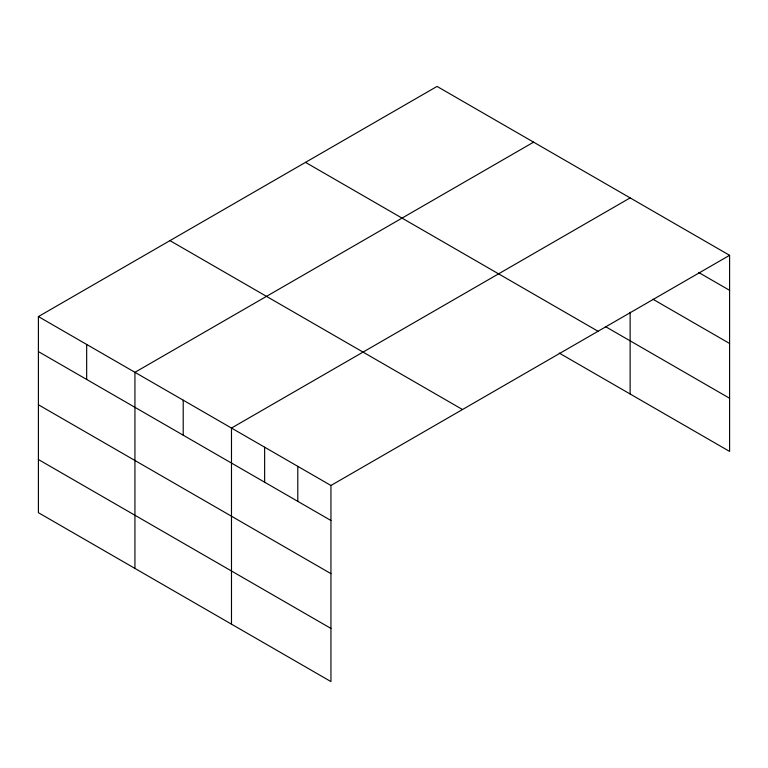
<?xml version="1.0" encoding="UTF-8"?>
<svg xmlns="http://www.w3.org/2000/svg" width="768" height="768" viewBox="0 0 768 768"><rect width="100%" height="100%" fill="white"/><g stroke="black" fill="none" stroke-linecap="round" stroke-linejoin="round"><path stroke-width="1.15" d="M729.6 255.312L437.05 86.419L38.4 316.579L38.4 512.688L330.95 681.581L330.95 485.482L729.6 255.312L729.6 451.421L559.267 353.088M533.597 142.157L134.938 372.317L134.938 568.416M630.134 197.894L231.485 428.054L231.485 624.154M698.515 272.39L729.6 290.333M652.925 299.222L729.6 343.488M605.482 326.602L729.6 398.266M305.501 162.365L598.042 331.267M169.958 240.624L462.499 409.526M38.4 316.579L330.95 485.482M38.4 351.59L330.95 520.493M38.4 404.755L330.95 573.648M38.4 459.523L330.95 628.426M630.134 312.259L630.134 393.994M297.792 466.339L297.792 501.35M264.634 447.197L264.634 482.208M183.206 400.186L183.206 435.197M86.669 344.448L86.669 379.459"/></g></svg>
